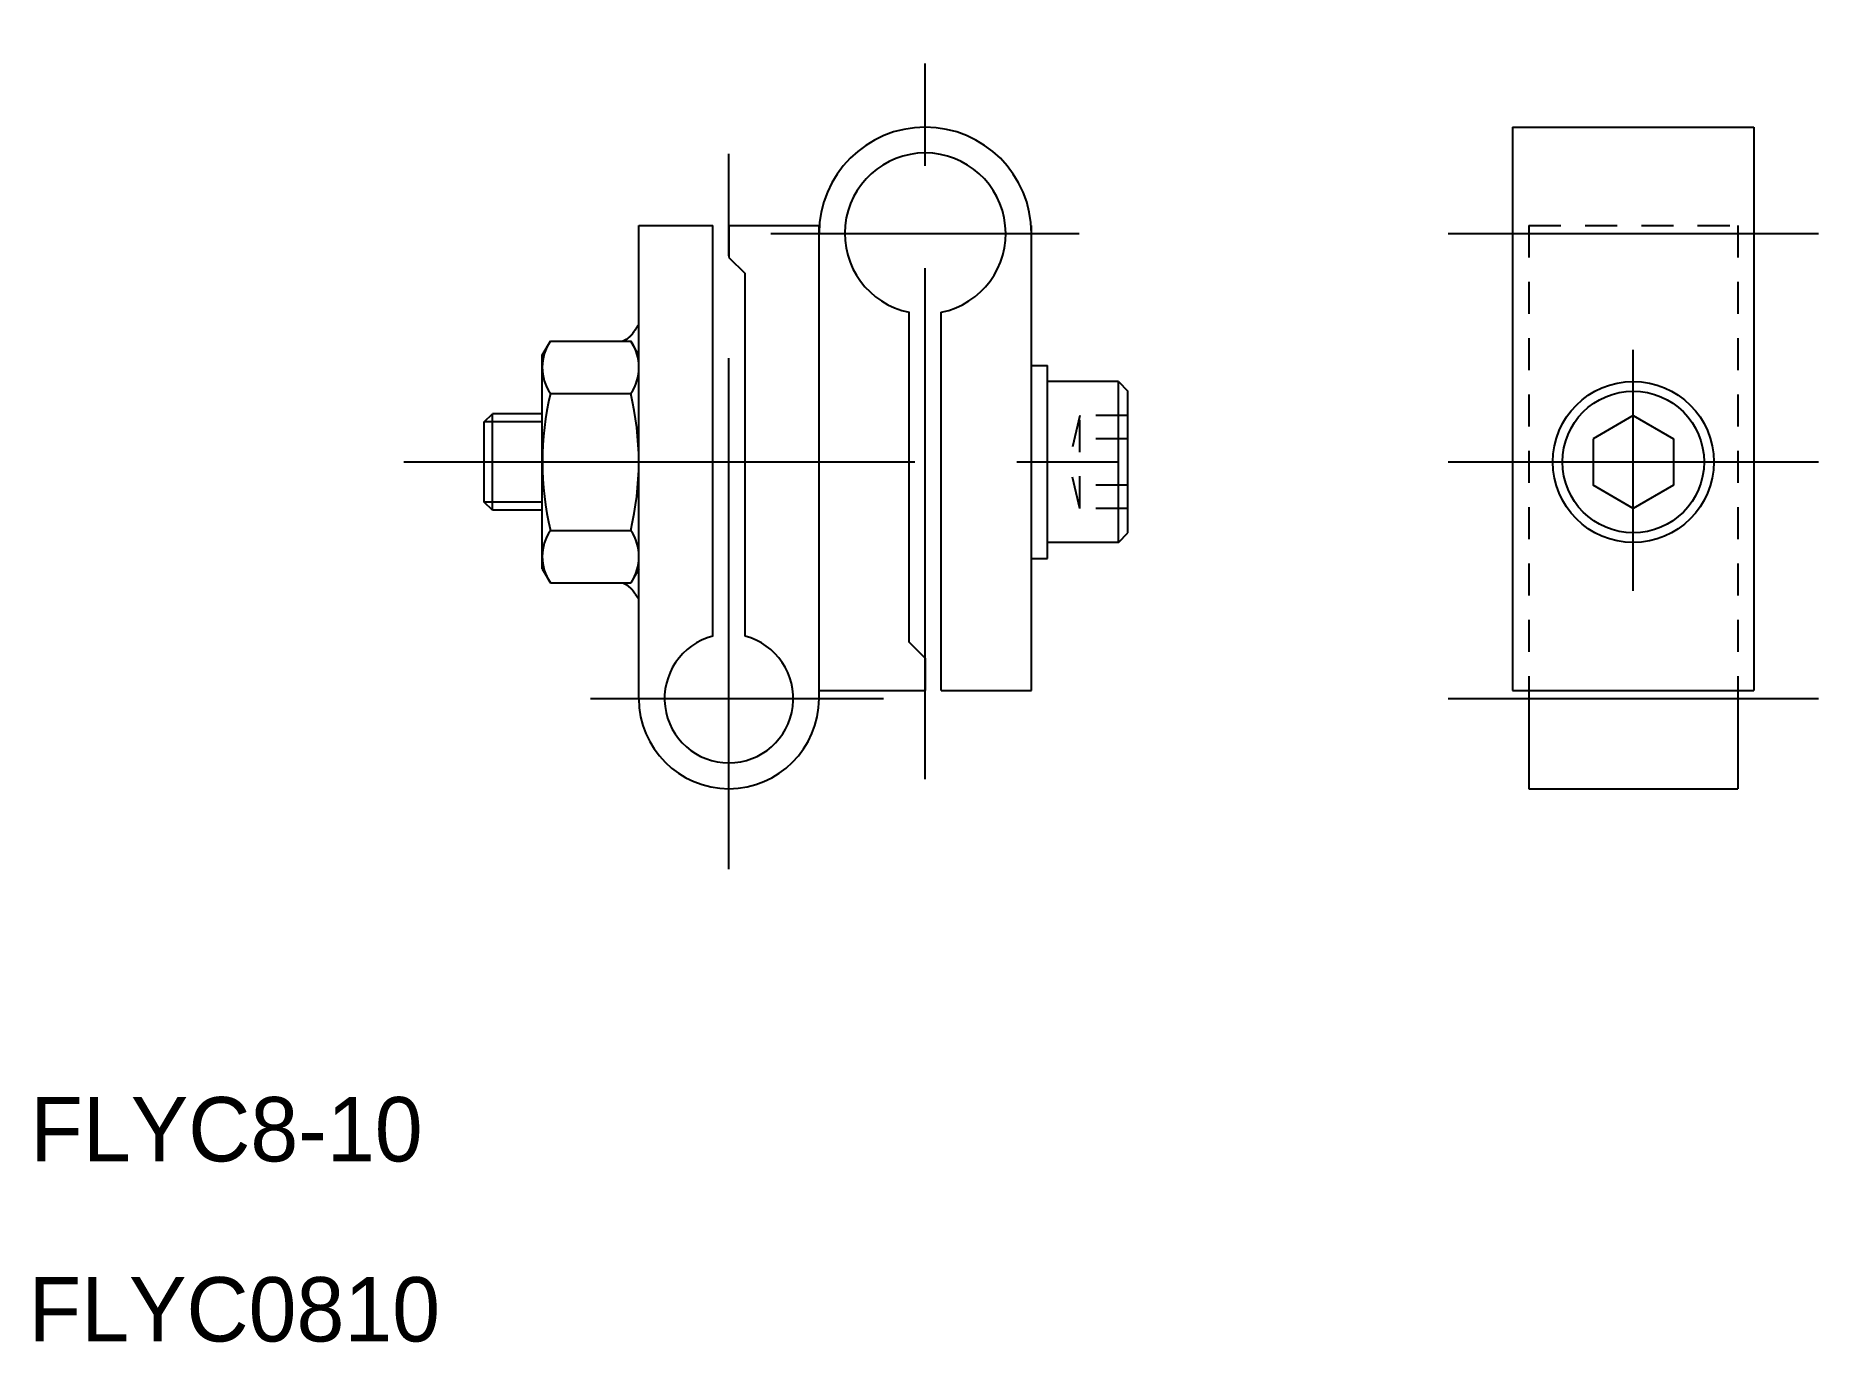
# Model space of a CAD drawing. Extents: x 431 to 541, y 597 to 678.
import ezdxf

# ---------------------------------------------------------------- set-up
doc = ezdxf.new("R2010")
doc.units = 0
doc.linetypes.add('CENTER', pattern=[50.8, 31.75, -6.35, 6.35, -6.35])
doc.linetypes.add('DASHED', pattern=[3.5, 2, -1.5])
doc.layers.get('0').update_dxf_attribs({"linetype": 'CONTINUOUS'})
doc.layers.add('CENTER', color=1, linetype='CENTER')

msp = doc.modelspace()

# ---------------------------------------------------------------- linework, layer by layer
at = {"color": 7, "linetype": 'CONTINUOUS'}
for p, q in [((522.5, 672.07), (537.5, 672.07)), ((522.5, 672.07), (522.5, 637.07)), ((537.5, 672.07), (537.5, 637.07)), ((468.2, 665.97), (472.8, 665.97)), ((468.2, 636.57), (468.2, 665.97)), ((472.8, 640.44), (472.8, 665.97)), ((473.8, 665.97), (479.4, 665.97)), ((473.8, 665.97), (473.8, 663.97)), ((479.4, 636.57), (479.4, 665.97)), ((492.6, 637.07), (492.6, 665.97)), ((473.8, 663.97), (474.8, 662.97)), ((474.8, 640.44), (474.8, 662.97)), ((485, 640.07), (485, 660.57)), ((487, 637.07), (487, 660.57)), ((462.2, 657.9), (462.71, 658.77)), ((462.71, 658.77), (467.7, 658.77)), ((468.2, 657.9), (467.7, 658.77)), ((462.2, 644.63), (462.2, 657.9)), ((468.2, 644.63), (468.2, 657.9)), ((492.6, 657.27), (493.6, 657.27)), ((493.6, 645.27), (493.6, 657.27)), ((498, 656.27), (493.6, 656.27)), ((498, 646.27), (498, 656.27)), ((462.71, 655.52), (467.7, 655.52)), ((498.6, 646.87), (498.6, 655.67)), ((458.6, 653.77), (459.1, 654.27)), ((458.6, 648.77), (458.6, 653.77)), ((462.2, 654.27), (459.1, 654.27)), ((459.1, 648.27), (459.1, 654.27)), ((530, 654.16), (527.5, 652.71)), ((530, 654.16), (532.5, 652.71)), ((527.5, 652.71), (527.5, 649.83)), ((532.5, 652.71), (532.5, 649.83)), ((530, 648.38), (527.5, 649.83)), ((532.5, 649.83), (530, 648.38)), ((459.1, 648.27), (458.6, 648.77)), ((462.2, 648.27), (459.1, 648.27)), ((462.71, 647.01), (467.7, 647.01)), ((498, 646.27), (493.6, 646.27)), ((492.6, 645.27), (493.6, 645.27)), ((462.2, 644.63), (462.71, 643.76)), ((462.71, 643.76), (467.7, 643.76)), ((468.2, 644.63), (467.7, 643.76)), ((486, 639.07), (485, 640.07)), ((486, 639.07), (486, 637.07)), ((479.4, 637.07), (486, 637.07)), ((487, 637.07), (492.6, 637.07)), ((522.5, 637.07), (537.5, 637.07)), ((523.5, 637.07), (523.5, 630.97)), ((536.5, 637.07), (536.5, 630.97)), ((523.5, 630.97), (536.5, 630.97))]:
    msp.add_line(p, q, dxfattribs=at)
at = {"color": 3, "linetype": 'DASHED'}
for p, q in [((523.5, 665.97), (523.5, 637.07)), ((523.5, 665.97), (536.5, 665.97)), ((536.5, 665.97), (536.5, 637.07)), ((495.6, 654.16), (494.94, 651.27)), ((498.6, 654.16), (495.6, 654.16)), ((495.6, 648.38), (495.6, 654.16)), ((498.6, 652.71), (495.6, 652.71)), ((495.6, 648.38), (494.94, 651.27)), ((498.6, 649.83), (495.6, 649.83)), ((498.6, 648.38), (495.6, 648.38))]:
    msp.add_line(p, q, dxfattribs=at)
for p, q in [((498, 656.27), (498.6, 655.67)), ((496.3, 646.27), (496.3, 646.27)), ((496.65, 646.27), (496.65, 646.27)), ((498, 646.27), (498.6, 646.87))]:
    msp.add_line(p, q)
at = {"color": 3, "linetype": 'CONTINUOUS'}
for p, q in [((462.2, 653.77), (458.6, 653.77)), ((462.2, 648.77), (458.6, 648.77))]:
    msp.add_line(p, q, dxfattribs=at)
at = {"color": 7}
for points in [[(467.18, 658.77, 0), (467.19, 658.78, 0), (467.19, 658.78, 0), (467.2, 658.78, 0), (467.21, 658.78, 0), (467.21, 658.79, 0), (467.22, 658.79, 0), (467.23, 658.79, 0), (467.23, 658.79, 0), (467.24, 658.8, 0), (467.25, 658.8, 0), (467.25, 658.8, 0), (467.26, 658.81, 0), (467.27, 658.81, 0), (467.27, 658.81, 0), (467.28, 658.82, 0), (467.29, 658.82, 0), (467.3, 658.82, 0), (467.3, 658.83, 0), (467.31, 658.83, 0), (467.32, 658.83, 0), (467.32, 658.84, 0), (467.33, 658.84, 0), (467.34, 658.84, 0), (467.34, 658.85, 0), (467.35, 658.85, 0), (467.36, 658.85, 0), (467.36, 658.86, 0), (467.37, 658.86, 0), (467.38, 658.86, 0), (467.38, 658.87, 0), (467.39, 658.87, 0), (467.4, 658.88, 0), (467.4, 658.88, 0), (467.41, 658.88, 0), (467.42, 658.89, 0), (467.43, 658.89, 0), (467.43, 658.89, 0), (467.44, 658.9, 0), (467.45, 658.9, 0), (467.45, 658.91, 0), (467.46, 658.91, 0), (467.47, 658.92, 0), (467.47, 658.92, 0), (467.48, 658.93, 0), (467.49, 658.93, 0), (467.49, 658.93, 0), (467.5, 658.94, 0), (467.51, 658.95, 0), (467.51, 658.95, 0), (467.52, 658.96, 0), (467.53, 658.96, 0), (467.53, 658.97, 0), (467.54, 658.97, 0), (467.55, 658.98, 0), (467.55, 658.98, 0), (467.56, 658.99, 0), (467.57, 658.99, 0), (467.57, 659, 0), (467.58, 659, 0), (467.59, 659.01, 0), (467.59, 659.01, 0), (467.6, 659.02, 0), (467.61, 659.02, 0), (467.61, 659.03, 0), (467.62, 659.04, 0), (467.63, 659.04, 0), (467.63, 659.05, 0), (467.64, 659.05, 0), (467.65, 659.06, 0), (467.65, 659.07, 0), (467.66, 659.07, 0), (467.67, 659.08, 0), (467.67, 659.09, 0), (467.68, 659.09, 0), (467.69, 659.1, 0), (467.69, 659.11, 0), (467.7, 659.11, 0), (467.71, 659.12, 0), (467.71, 659.13, 0), (467.72, 659.13, 0), (467.72, 659.14, 0), (467.73, 659.15, 0), (467.74, 659.15, 0), (467.75, 659.16, 0), (467.75, 659.17, 0), (467.76, 659.18, 0), (467.76, 659.18, 0), (467.77, 659.19, 0), (467.78, 659.2, 0), (467.78, 659.21, 0), (467.79, 659.22, 0), (467.8, 659.22, 0), (467.8, 659.23, 0), (467.81, 659.24, 0), (467.82, 659.25, 0), (467.82, 659.26, 0), (467.83, 659.26, 0), (467.83, 659.27, 0), (467.84, 659.28, 0), (467.85, 659.29, 0), (467.85, 659.3, 0), (467.86, 659.31, 0), (467.87, 659.32, 0), (467.87, 659.33, 0), (467.88, 659.33, 0), (467.89, 659.34, 0), (467.89, 659.35, 0), (467.9, 659.36, 0), (467.9, 659.37, 0), (467.91, 659.38, 0), (467.92, 659.39, 0), (467.92, 659.4, 0), (467.93, 659.41, 0), (467.94, 659.42, 0), (467.94, 659.42, 0), (467.95, 659.43, 0), (467.95, 659.44, 0), (467.96, 659.45, 0), (467.97, 659.46, 0), (467.97, 659.47, 0), (467.98, 659.48, 0), (467.99, 659.49, 0), (467.99, 659.5, 0), (468, 659.51, 0), (468, 659.52, 0), (468.01, 659.53, 0), (468.02, 659.54, 0), (468.02, 659.55, 0), (468.03, 659.55, 0), (468.03, 659.57, 0), (468.04, 659.57, 0), (468.05, 659.58, 0), (468.05, 659.59, 0), (468.06, 659.6, 0), (468.06, 659.61, 0), (468.07, 659.62, 0), (468.08, 659.63, 0), (468.08, 659.64, 0), (468.09, 659.65, 0), (468.09, 659.65, 0), (468.1, 659.66, 0), (468.11, 659.67, 0), (468.11, 659.68, 0), (468.12, 659.69, 0), (468.12, 659.7, 0), (468.13, 659.71, 0), (468.13, 659.72, 0), (468.14, 659.72, 0), (468.15, 659.73, 0), (468.15, 659.74, 0), (468.16, 659.75, 0), (468.16, 659.76, 0), (468.17, 659.76, 0), (468.18, 659.77, 0), (468.18, 659.78, 0), (468.19, 659.79, 0), (468.19, 659.79, 0), (468.2, 659.8, 0), (468.2, 659.81, 0)], [(467.18, 643.76, 0), (467.19, 643.76, 0), (467.19, 643.76, 0), (467.2, 643.76, 0), (467.21, 643.75, 0), (467.21, 643.75, 0), (467.22, 643.75, 0), (467.23, 643.75, 0), (467.23, 643.74, 0), (467.24, 643.74, 0), (467.25, 643.74, 0), (467.25, 643.73, 0), (467.26, 643.73, 0), (467.27, 643.73, 0), (467.27, 643.73, 0), (467.28, 643.72, 0), (467.29, 643.72, 0), (467.3, 643.72, 0), (467.3, 643.71, 0), (467.31, 643.71, 0), (467.32, 643.71, 0), (467.32, 643.7, 0), (467.33, 643.7, 0), (467.34, 643.7, 0), (467.34, 643.69, 0), (467.35, 643.69, 0), (467.36, 643.68, 0), (467.36, 643.68, 0), (467.37, 643.68, 0), (467.38, 643.67, 0), (467.38, 643.67, 0), (467.39, 643.67, 0), (467.4, 643.66, 0), (467.4, 643.66, 0), (467.41, 643.65, 0), (467.42, 643.65, 0), (467.43, 643.65, 0), (467.43, 643.64, 0), (467.44, 643.64, 0), (467.45, 643.63, 0), (467.45, 643.63, 0), (467.46, 643.62, 0), (467.47, 643.62, 0), (467.47, 643.62, 0), (467.48, 643.61, 0), (467.49, 643.61, 0), (467.49, 643.6, 0), (467.5, 643.6, 0), (467.51, 643.59, 0), (467.51, 643.59, 0), (467.52, 643.58, 0), (467.53, 643.58, 0), (467.53, 643.57, 0), (467.54, 643.57, 0), (467.55, 643.56, 0), (467.55, 643.56, 0), (467.56, 643.55, 0), (467.57, 643.55, 0), (467.57, 643.54, 0), (467.58, 643.53, 0), (467.59, 643.53, 0), (467.59, 643.52, 0), (467.6, 643.52, 0), (467.61, 643.51, 0), (467.61, 643.51, 0), (467.62, 643.5, 0), (467.63, 643.49, 0), (467.63, 643.49, 0), (467.64, 643.48, 0), (467.65, 643.48, 0), (467.65, 643.47, 0), (467.66, 643.46, 0), (467.67, 643.46, 0), (467.67, 643.45, 0), (467.68, 643.44, 0), (467.69, 643.44, 0), (467.69, 643.43, 0), (467.7, 643.42, 0), (467.71, 643.42, 0), (467.71, 643.41, 0), (467.72, 643.4, 0), (467.72, 643.4, 0), (467.73, 643.39, 0), (467.74, 643.38, 0), (467.75, 643.37, 0), (467.75, 643.37, 0), (467.76, 643.36, 0), (467.76, 643.35, 0), (467.77, 643.35, 0), (467.78, 643.34, 0), (467.78, 643.33, 0), (467.79, 643.32, 0), (467.8, 643.31, 0), (467.8, 643.3, 0), (467.81, 643.3, 0), (467.82, 643.29, 0), (467.82, 643.28, 0), (467.83, 643.27, 0), (467.83, 643.26, 0), (467.84, 643.26, 0), (467.85, 643.25, 0), (467.85, 643.24, 0), (467.86, 643.23, 0), (467.87, 643.22, 0), (467.87, 643.21, 0), (467.88, 643.2, 0), (467.89, 643.2, 0), (467.89, 643.19, 0), (467.9, 643.18, 0), (467.9, 643.17, 0), (467.91, 643.16, 0), (467.92, 643.15, 0), (467.92, 643.14, 0), (467.93, 643.13, 0), (467.94, 643.12, 0), (467.94, 643.11, 0), (467.95, 643.1, 0), (467.95, 643.09, 0), (467.96, 643.09, 0), (467.97, 643.08, 0), (467.97, 643.07, 0), (467.98, 643.06, 0), (467.99, 643.05, 0), (467.99, 643.04, 0), (468, 643.03, 0), (468, 643.02, 0), (468.01, 643.01, 0), (468.02, 643, 0), (468.02, 642.99, 0), (468.03, 642.98, 0), (468.03, 642.97, 0), (468.04, 642.96, 0), (468.05, 642.95, 0), (468.05, 642.95, 0), (468.06, 642.94, 0), (468.06, 642.93, 0), (468.07, 642.92, 0), (468.08, 642.91, 0), (468.08, 642.9, 0), (468.09, 642.89, 0), (468.09, 642.88, 0), (468.1, 642.87, 0), (468.11, 642.86, 0), (468.11, 642.86, 0), (468.12, 642.85, 0), (468.12, 642.84, 0), (468.13, 642.83, 0), (468.13, 642.82, 0), (468.14, 642.81, 0), (468.15, 642.8, 0), (468.15, 642.8, 0), (468.16, 642.79, 0), (468.16, 642.78, 0), (468.17, 642.77, 0), (468.18, 642.76, 0), (468.18, 642.76, 0), (468.19, 642.75, 0), (468.19, 642.74, 0), (468.2, 642.73, 0), (468.2, 642.73, 0)]]:
    msp.add_polyline3d(points, dxfattribs=at)
at = {"color": 7, "linetype": 'CONTINUOUS'}
for radius in [5, 4.4]:
    msp.add_circle((530, 651.27), radius, dxfattribs=at)
for centre, radius, start, end in [((486, 665.47), 6.6, 0, 180), ((486, 665.47), 5, 281.537, 258.463), ((465.08, 657.15), 2.88, 145.6157, 214.3843), ((465.33, 657.15), 2.88, 325.6157, 34.3843), ((480.47, 651.27), 18.26, 166.5239, 193.4761), ((449.94, 651.27), 18.26, 346.5239, 13.4761), ((465.08, 645.39), 2.88, 145.6157, 214.3843), ((465.33, 645.39), 2.88, 325.6157, 34.3843), ((473.8, 636.57), 4, 104.4775, 75.5225), ((473.8, 636.57), 5.6, 180, 0)]:
    msp.add_arc(centre, radius, start, end, dxfattribs=at)
at = {"layer": 'CENTER', "color": 1, "linetype": 'CENTER'}
for p, q in [((486, 631.57), (486, 677.76)), ((473.8, 625.97), (473.8, 670.97)), ((476.4, 665.47), (495.56, 665.47)), ((518.5, 665.47), (541.5, 665.47)), ((530, 643.27), (530, 658.24)), ((453.6, 651.27), (503.6, 651.27)), ((518.5, 651.27), (541.5, 651.27)), ((465.2, 636.57), (483.4, 636.57)), ((518.5, 636.57), (541.5, 636.57))]:
    msp.add_line(p, q, dxfattribs=at)

# ---------------------------------------------------------------- texts
at = {"color": 7, "linetype": 'CONTINUOUS'}
for s, p in [('FLYC8-10', (430.39, 607.81)), ('FLYC0810', (430.28, 596.62))]:
    msp.add_text(s, height=4, dxfattribs=at).set_placement(p)

doc.saveas('drawing.dxf')
